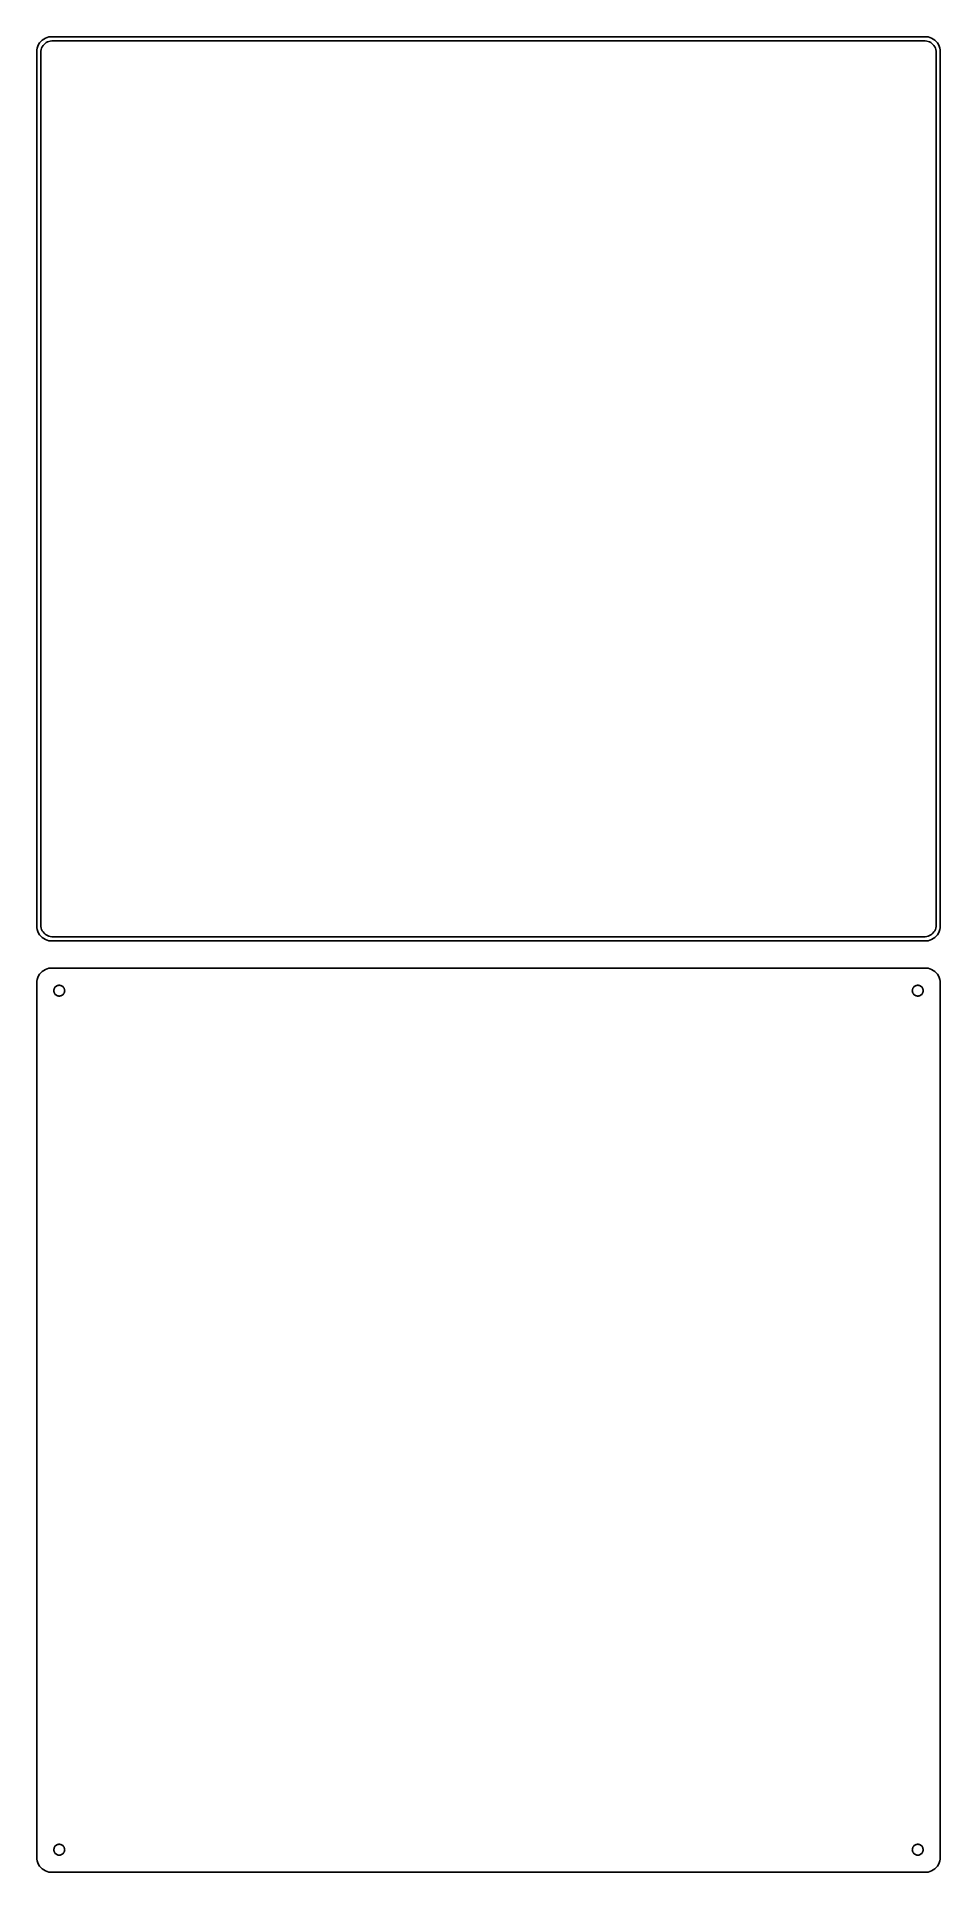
# Model space of a CAD drawing. Header units: metres. Extents: x -150 to 150, y 159 to 768.
import ezdxf

# ---------------------------------------------------------------- set-up
doc = ezdxf.new("R2010")
doc.units = ezdxf.units.M

msp = doc.modelspace()

# ---------------------------------------------------------------- linework, layer by layer
for p, q in [((-147.129, 767.524), (-147.679, 767.222)), ((-146.545, 767.755), (-147.129, 767.524)), ((-145.937, 767.911), (-146.545, 767.755)), ((-145.314, 767.99), (-145.937, 767.911)), ((145.314, 767.99), (-145.314, 767.99)), ((145.937, 767.911), (145.314, 767.99)), ((146.545, 767.755), (145.937, 767.911)), ((147.129, 767.524), (146.545, 767.755)), ((147.679, 767.222), (147.129, 767.524)), ((-149.961, 763.627), (-150, 763)), ((-150, 763), (-150, 473)), ((-149.843, 764.243), (-149.961, 763.627)), ((-149.649, 764.841), (-149.843, 764.243)), ((-149.382, 765.409), (-149.649, 764.841)), ((-149.045, 765.939), (-149.382, 765.409)), ((-148.645, 766.423), (-149.045, 765.939)), ((-148.187, 766.853), (-148.645, 766.423)), ((-148.619, 762.75), (-148.589, 763.235)), ((-148.619, 473.25), (-148.619, 762.75)), ((-148.589, 763.235), (-148.498, 763.712)), ((-148.498, 763.712), (-148.348, 764.174)), ((-148.348, 764.174), (-148.141, 764.614)), ((-147.679, 767.222), (-148.187, 766.853)), ((-148.141, 764.614), (-147.88, 765.024)), ((-147.88, 765.024), (-147.571, 765.399)), ((-147.571, 765.399), (-147.216, 765.731)), ((-147.216, 765.731), (-146.823, 766.017)), ((-146.823, 766.017), (-146.398, 766.251)), ((-146.398, 766.251), (-145.946, 766.43)), ((-145.946, 766.43), (-145.475, 766.551)), ((-145.475, 766.551), (-144.993, 766.612)), ((-144.993, 766.612), (144.993, 766.612)), ((144.993, 766.612), (145.475, 766.551)), ((145.475, 766.551), (145.946, 766.43)), ((145.946, 766.43), (146.398, 766.251)), ((146.398, 766.251), (146.823, 766.017)), ((146.823, 766.017), (147.216, 765.731)), ((147.216, 765.731), (147.571, 765.399)), ((147.571, 765.399), (147.88, 765.024)), ((148.187, 766.853), (147.679, 767.222)), ((147.88, 765.024), (148.141, 764.614)), ((148.141, 764.614), (148.348, 764.174)), ((148.645, 766.423), (148.187, 766.853)), ((148.348, 764.174), (148.498, 763.712)), ((148.498, 763.712), (148.589, 763.235)), ((148.589, 763.235), (148.619, 762.75)), ((148.619, 762.75), (148.619, 473.25)), ((149.045, 765.939), (148.645, 766.423)), ((149.382, 765.409), (149.045, 765.939)), ((149.649, 764.841), (149.382, 765.409)), ((149.843, 764.243), (149.649, 764.841)), ((149.961, 763.627), (149.843, 764.243)), ((150, 763), (149.961, 763.627)), ((150, 473), (150, 763)), ((-150, 473), (-149.961, 472.373)), ((-149.961, 472.373), (-149.843, 471.757)), ((-149.843, 471.757), (-149.649, 471.159)), ((-149.649, 471.159), (-149.382, 470.591)), ((-149.382, 470.591), (-149.045, 470.061)), ((-149.045, 470.061), (-148.645, 469.577)), ((-148.645, 469.577), (-148.187, 469.147)), ((-148.589, 472.765), (-148.619, 473.25)), ((-148.498, 472.288), (-148.589, 472.765)), ((-148.348, 471.826), (-148.498, 472.288)), ((-148.141, 471.386), (-148.348, 471.826)), ((-148.187, 469.147), (-147.679, 468.778)), ((-147.88, 470.976), (-148.141, 471.386)), ((-147.571, 470.601), (-147.88, 470.976)), ((-147.216, 470.269), (-147.571, 470.601)), ((-146.823, 469.983), (-147.216, 470.269)), ((-146.398, 469.749), (-146.823, 469.983)), ((-145.946, 469.57), (-146.398, 469.749)), ((-145.475, 469.449), (-145.946, 469.57)), ((-144.993, 469.388), (-145.475, 469.449)), ((144.993, 469.388), (-144.993, 469.388)), ((145.475, 469.449), (144.993, 469.388)), ((145.946, 469.57), (145.475, 469.449)), ((146.398, 469.749), (145.946, 469.57)), ((146.823, 469.983), (146.398, 469.749)), ((147.216, 470.269), (146.823, 469.983)), ((147.571, 470.601), (147.216, 470.269)), ((147.88, 470.976), (147.571, 470.601)), ((147.679, 468.778), (148.187, 469.147)), ((148.141, 471.386), (147.88, 470.976)), ((148.348, 471.826), (148.141, 471.386)), ((148.187, 469.147), (148.645, 469.577)), ((148.498, 472.288), (148.348, 471.826)), ((148.589, 472.765), (148.498, 472.288)), ((148.619, 473.25), (148.589, 472.765)), ((148.645, 469.577), (149.045, 470.061)), ((149.045, 470.061), (149.382, 470.591)), ((149.382, 470.591), (149.649, 471.159)), ((149.649, 471.159), (149.843, 471.757)), ((149.843, 471.757), (149.961, 472.373)), ((149.961, 472.373), (150, 473)), ((-147.679, 468.778), (-147.129, 468.476)), ((-147.129, 468.476), (-146.545, 468.245)), ((-146.545, 468.245), (-145.937, 468.089)), ((-145.937, 468.089), (-145.314, 468.01)), ((-145.314, 468.01), (145.314, 468.01)), ((145.314, 468.01), (145.937, 468.089)), ((145.937, 468.089), (146.545, 468.245)), ((146.545, 468.245), (147.129, 468.476)), ((147.129, 468.476), (147.679, 468.778)), ((-149.045, 456.939), (-149.382, 456.409)), ((-148.645, 457.423), (-149.045, 456.939)), ((-148.187, 457.853), (-148.645, 457.423)), ((-147.679, 458.222), (-148.187, 457.853)), ((-147.129, 458.524), (-147.679, 458.222)), ((-146.545, 458.755), (-147.129, 458.524)), ((-145.937, 458.911), (-146.545, 458.755)), ((-145.314, 458.99), (-145.937, 458.911)), ((145.314, 458.99), (-145.314, 458.99)), ((145.937, 458.911), (145.314, 458.99)), ((146.545, 458.755), (145.937, 458.911)), ((147.129, 458.524), (146.545, 458.755)), ((147.679, 458.222), (147.129, 458.524)), ((148.187, 457.853), (147.679, 458.222)), ((148.645, 457.423), (148.187, 457.853)), ((149.045, 456.939), (148.645, 457.423)), ((149.382, 456.409), (149.045, 456.939)), ((-149.961, 454.627), (-150, 454)), ((-150, 454), (-150, 164)), ((-149.843, 455.243), (-149.961, 454.627)), ((-149.649, 455.841), (-149.843, 455.243)), ((-149.382, 456.409), (-149.649, 455.841)), ((-144.3, 451.5), (-144.286, 451.726)), ((-144.286, 451.274), (-144.3, 451.5)), ((-144.286, 451.726), (-144.243, 451.948)), ((-144.243, 451.052), (-144.286, 451.274)), ((-144.243, 451.948), (-144.174, 452.163)), ((-144.174, 450.837), (-144.243, 451.052)), ((-144.174, 452.163), (-144.077, 452.367)), ((-144.077, 450.633), (-144.174, 450.837)), ((-144.077, 452.367), (-143.956, 452.558)), ((-143.956, 452.558), (-143.812, 452.732)), ((-143.812, 452.732), (-143.647, 452.887)), ((-143.647, 452.887), (-143.464, 453.02)), ((-143.464, 453.02), (-143.266, 453.129)), ((-143.266, 453.129), (-143.056, 453.212)), ((-143.056, 453.212), (-142.837, 453.268)), ((-142.837, 453.268), (-142.613, 453.296)), ((-142.613, 453.296), (-142.387, 453.296)), ((-142.387, 453.296), (-142.163, 453.268)), ((-142.163, 453.268), (-141.944, 453.212)), ((-141.944, 453.212), (-141.734, 453.129)), ((-141.734, 453.129), (-141.536, 453.02)), ((-141.536, 453.02), (-141.353, 452.887)), ((-141.353, 452.887), (-141.188, 452.732)), ((-141.188, 452.732), (-141.044, 452.558)), ((-141.044, 452.558), (-140.923, 452.367)), ((-140.923, 452.367), (-140.826, 452.163)), ((-140.826, 450.837), (-140.923, 450.633)), ((-140.826, 452.163), (-140.757, 451.948)), ((-140.757, 451.052), (-140.826, 450.837)), ((-140.757, 451.948), (-140.714, 451.726)), ((-140.714, 451.274), (-140.757, 451.052)), ((-140.714, 451.726), (-140.7, 451.5)), ((-140.7, 451.5), (-140.714, 451.274)), ((140.7, 451.5), (140.714, 451.726)), ((140.714, 451.274), (140.7, 451.5)), ((140.714, 451.726), (140.757, 451.948)), ((140.757, 451.052), (140.714, 451.274)), ((140.757, 451.948), (140.826, 452.163)), ((140.826, 450.837), (140.757, 451.052)), ((140.826, 452.163), (140.923, 452.367)), ((140.923, 450.633), (140.826, 450.837)), ((140.923, 452.367), (141.044, 452.558)), ((141.044, 452.558), (141.188, 452.732)), ((141.188, 452.732), (141.353, 452.887)), ((141.353, 452.887), (141.536, 453.02)), ((141.536, 453.02), (141.734, 453.129)), ((141.734, 453.129), (141.944, 453.212)), ((141.944, 453.212), (142.163, 453.268)), ((142.163, 453.268), (142.387, 453.296)), ((142.387, 453.296), (142.613, 453.296)), ((142.613, 453.296), (142.837, 453.268)), ((142.837, 453.268), (143.056, 453.212)), ((143.056, 453.212), (143.266, 453.129)), ((143.266, 453.129), (143.464, 453.02)), ((143.464, 453.02), (143.647, 452.887)), ((143.647, 452.887), (143.812, 452.732)), ((143.812, 452.732), (143.956, 452.558)), ((143.956, 452.558), (144.077, 452.367)), ((144.077, 452.367), (144.174, 452.163)), ((144.174, 450.837), (144.077, 450.633)), ((144.174, 452.163), (144.243, 451.948)), ((144.243, 451.052), (144.174, 450.837)), ((144.243, 451.948), (144.286, 451.726)), ((144.286, 451.274), (144.243, 451.052)), ((144.286, 451.726), (144.3, 451.5)), ((144.3, 451.5), (144.286, 451.274)), ((149.649, 455.841), (149.382, 456.409)), ((149.843, 455.243), (149.649, 455.841)), ((149.961, 454.627), (149.843, 455.243)), ((150, 454), (149.961, 454.627)), ((150, 164), (150, 454)), ((-143.956, 450.442), (-144.077, 450.633)), ((-143.812, 450.268), (-143.956, 450.442)), ((-143.647, 450.113), (-143.812, 450.268)), ((-143.464, 449.98), (-143.647, 450.113)), ((-143.266, 449.871), (-143.464, 449.98)), ((-143.056, 449.788), (-143.266, 449.871)), ((-142.837, 449.732), (-143.056, 449.788)), ((-142.613, 449.704), (-142.837, 449.732)), ((-142.387, 449.704), (-142.613, 449.704)), ((-142.163, 449.732), (-142.387, 449.704)), ((-141.944, 449.788), (-142.163, 449.732)), ((-141.734, 449.871), (-141.944, 449.788)), ((-141.536, 449.98), (-141.734, 449.871)), ((-141.353, 450.113), (-141.536, 449.98)), ((-141.188, 450.268), (-141.353, 450.113)), ((-141.044, 450.442), (-141.188, 450.268)), ((-140.923, 450.633), (-141.044, 450.442)), ((141.044, 450.442), (140.923, 450.633)), ((141.188, 450.268), (141.044, 450.442)), ((141.353, 450.113), (141.188, 450.268)), ((141.536, 449.98), (141.353, 450.113)), ((141.734, 449.871), (141.536, 449.98)), ((141.944, 449.788), (141.734, 449.871)), ((142.163, 449.732), (141.944, 449.788)), ((142.387, 449.704), (142.163, 449.732)), ((142.613, 449.704), (142.387, 449.704)), ((142.837, 449.732), (142.613, 449.704)), ((143.056, 449.788), (142.837, 449.732)), ((143.266, 449.871), (143.056, 449.788)), ((143.464, 449.98), (143.266, 449.871)), ((143.647, 450.113), (143.464, 449.98)), ((143.812, 450.268), (143.647, 450.113)), ((143.956, 450.442), (143.812, 450.268)), ((144.077, 450.633), (143.956, 450.442)), ((-144.3, 166.5), (-144.286, 166.726)), ((-144.286, 166.274), (-144.3, 166.5)), ((-144.286, 166.726), (-144.243, 166.948)), ((-144.243, 166.052), (-144.286, 166.274)), ((-144.243, 166.948), (-144.174, 167.163)), ((-144.174, 165.837), (-144.243, 166.052)), ((-144.174, 167.163), (-144.077, 167.367)), ((-144.077, 165.633), (-144.174, 165.837)), ((-144.077, 167.367), (-143.956, 167.558)), ((-143.956, 165.442), (-144.077, 165.633)), ((-143.956, 167.558), (-143.812, 167.732)), ((-143.812, 165.268), (-143.956, 165.442)), ((-143.812, 167.732), (-143.647, 167.887)), ((-143.647, 165.113), (-143.812, 165.268)), ((-143.647, 167.887), (-143.464, 168.02)), ((-143.464, 164.98), (-143.647, 165.113)), ((-143.464, 168.02), (-143.266, 168.129)), ((-143.266, 164.871), (-143.464, 164.98)), ((-143.266, 168.129), (-143.056, 168.212)), ((-143.056, 164.788), (-143.266, 164.871)), ((-143.056, 168.212), (-142.837, 168.268)), ((-142.837, 164.732), (-143.056, 164.788)), ((-142.837, 168.268), (-142.613, 168.296)), ((-142.613, 164.704), (-142.837, 164.732)), ((-142.613, 168.296), (-142.387, 168.296)), ((-142.387, 164.704), (-142.613, 164.704)), ((-142.387, 168.296), (-142.163, 168.268)), ((-142.163, 164.732), (-142.387, 164.704)), ((-142.163, 168.268), (-141.944, 168.212)), ((-141.944, 164.788), (-142.163, 164.732)), ((-141.944, 168.212), (-141.734, 168.129)), ((-141.734, 164.871), (-141.944, 164.788)), ((-141.734, 168.129), (-141.536, 168.02)), ((-141.536, 164.98), (-141.734, 164.871)), ((-141.536, 168.02), (-141.353, 167.887)), ((-141.353, 165.113), (-141.536, 164.98)), ((-141.353, 167.887), (-141.188, 167.732)), ((-141.188, 165.268), (-141.353, 165.113)), ((-141.188, 167.732), (-141.044, 167.558)), ((-141.044, 165.442), (-141.188, 165.268)), ((-141.044, 167.558), (-140.923, 167.367)), ((-140.923, 165.633), (-141.044, 165.442)), ((-140.923, 167.367), (-140.826, 167.163)), ((-140.826, 165.837), (-140.923, 165.633)), ((-140.826, 167.163), (-140.757, 166.948)), ((-140.757, 166.052), (-140.826, 165.837)), ((-140.757, 166.948), (-140.714, 166.726)), ((-140.714, 166.274), (-140.757, 166.052)), ((-140.714, 166.726), (-140.7, 166.5)), ((-140.7, 166.5), (-140.714, 166.274)), ((140.7, 166.5), (140.714, 166.726)), ((140.714, 166.274), (140.7, 166.5)), ((140.714, 166.726), (140.757, 166.948)), ((140.757, 166.052), (140.714, 166.274)), ((140.757, 166.948), (140.826, 167.163)), ((140.826, 165.837), (140.757, 166.052)), ((140.826, 167.163), (140.923, 167.367)), ((140.923, 165.633), (140.826, 165.837)), ((140.923, 167.367), (141.044, 167.558)), ((141.044, 165.442), (140.923, 165.633)), ((141.044, 167.558), (141.188, 167.732)), ((141.188, 165.268), (141.044, 165.442)), ((141.188, 167.732), (141.353, 167.887)), ((141.353, 165.113), (141.188, 165.268)), ((141.353, 167.887), (141.536, 168.02)), ((141.536, 164.98), (141.353, 165.113)), ((141.536, 168.02), (141.734, 168.129)), ((141.734, 164.871), (141.536, 164.98)), ((141.734, 168.129), (141.944, 168.212)), ((141.944, 164.788), (141.734, 164.871)), ((141.944, 168.212), (142.163, 168.268)), ((142.163, 164.732), (141.944, 164.788)), ((142.163, 168.268), (142.387, 168.296)), ((142.387, 164.704), (142.163, 164.732)), ((142.387, 168.296), (142.613, 168.296)), ((142.613, 164.704), (142.387, 164.704)), ((142.613, 168.296), (142.837, 168.268)), ((142.837, 164.732), (142.613, 164.704)), ((142.837, 168.268), (143.056, 168.212)), ((143.056, 164.788), (142.837, 164.732)), ((143.056, 168.212), (143.266, 168.129)), ((143.266, 164.871), (143.056, 164.788)), ((143.266, 168.129), (143.464, 168.02)), ((143.464, 164.98), (143.266, 164.871)), ((143.464, 168.02), (143.647, 167.887)), ((143.647, 165.113), (143.464, 164.98)), ((143.647, 167.887), (143.812, 167.732)), ((143.812, 165.268), (143.647, 165.113)), ((143.812, 167.732), (143.956, 167.558)), ((143.956, 165.442), (143.812, 165.268)), ((143.956, 167.558), (144.077, 167.367)), ((144.077, 165.633), (143.956, 165.442)), ((144.077, 167.367), (144.174, 167.163)), ((144.174, 165.837), (144.077, 165.633)), ((144.174, 167.163), (144.243, 166.948)), ((144.243, 166.052), (144.174, 165.837)), ((144.243, 166.948), (144.286, 166.726)), ((144.286, 166.274), (144.243, 166.052)), ((144.286, 166.726), (144.3, 166.5)), ((144.3, 166.5), (144.286, 166.274)), ((-150, 164), (-149.961, 163.373)), ((-149.961, 163.373), (-149.843, 162.757)), ((-149.843, 162.757), (-149.649, 162.159)), ((-149.649, 162.159), (-149.382, 161.591)), ((-149.382, 161.591), (-149.045, 161.061)), ((-149.045, 161.061), (-148.645, 160.577)), ((-148.645, 160.577), (-148.187, 160.147)), ((-148.187, 160.147), (-147.679, 159.778)), ((-147.679, 159.778), (-147.129, 159.476)), ((-147.129, 159.476), (-146.545, 159.245)), ((-146.545, 159.245), (-145.937, 159.089)), ((-145.937, 159.089), (-145.314, 159.01)), ((-145.314, 159.01), (145.314, 159.01)), ((145.314, 159.01), (145.937, 159.089)), ((145.937, 159.089), (146.545, 159.245)), ((146.545, 159.245), (147.129, 159.476)), ((147.129, 159.476), (147.679, 159.778)), ((147.679, 159.778), (148.187, 160.147)), ((148.187, 160.147), (148.645, 160.577)), ((148.645, 160.577), (149.045, 161.061)), ((149.045, 161.061), (149.382, 161.591)), ((149.382, 161.591), (149.649, 162.159)), ((149.649, 162.159), (149.843, 162.757)), ((149.843, 162.757), (149.961, 163.373)), ((149.961, 163.373), (150, 164))]:
    msp.add_line(p, q)

doc.saveas('drawing.dxf')
